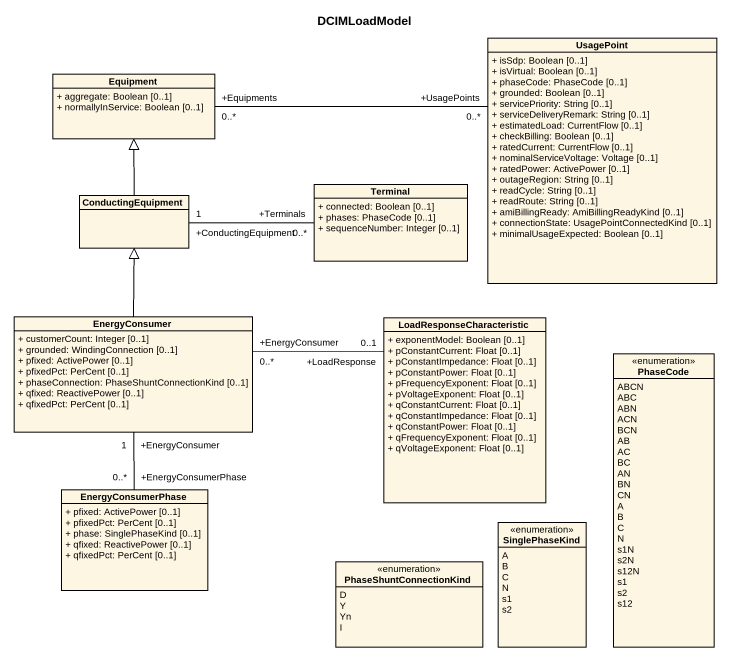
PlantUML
@startuml
title DCIMLoadModel
hide circle
hide empty members
skinparam classAttributeIconSize 0
class UsagePoint {
  + isSdp: Boolean [0..1]
  + isVirtual: Boolean [0..1]
  + phaseCode: PhaseCode [0..1]
  + grounded: Boolean [0..1]
  + servicePriority: String [0..1]
  + serviceDeliveryRemark: String [0..1]
  + estimatedLoad: CurrentFlow [0..1]
  + checkBilling: Boolean [0..1]
  + ratedCurrent: CurrentFlow [0..1]
  + nominalServiceVoltage: Voltage [0..1]
  + ratedPower: ActivePower [0..1]
  + outageRegion: String [0..1]
  + readCycle: String [0..1]
  + readRoute: String [0..1]
  + amiBillingReady: AmiBillingReadyKind [0..1]
  + connectionState: UsagePointConnectedKind [0..1]
  + minimalUsageExpected: Boolean [0..1]
}
class Equipment {
  + aggregate: Boolean [0..1]
  + normallyInService: Boolean [0..1]
}
class ConductingEquipment
class Terminal {
  + connected: Boolean [0..1]
  + phases: PhaseCode [0..1]
  + sequenceNumber: Integer [0..1]
}
class EnergyConsumer {
  + customerCount: Integer [0..1]
  + grounded: WindingConnection [0..1]
  + pfixed: ActivePower [0..1]
  + pfixedPct: PerCent [0..1]
  + phaseConnection: PhaseShuntConnectionKind [0..1]
  + qfixed: ReactivePower [0..1]
  + qfixedPct: PerCent [0..1]
}
class LoadResponseCharacteristic {
  + exponentModel: Boolean [0..1]
  + pConstantCurrent: Float [0..1]
  + pConstantImpedance: Float [0..1]
  + pConstantPower: Float [0..1]
  + pFrequencyExponent: Float [0..1]
  + pVoltageExponent: Float [0..1]
  + qConstantCurrent: Float [0..1]
  + qConstantImpedance: Float [0..1]
  + qConstantPower: Float [0..1]
  + qFrequencyExponent: Float [0..1]
  + qVoltageExponent: Float [0..1]
}
enum PhaseCode {
  ABCN
  ABC
  ABN
  ACN
  BCN
  AB
  AC
  BC
  AN
  BN
  CN
  A
  B
  C
  N
  s1N
  s2N
  s12N
  s1
  s2
  s12
}
class EnergyConsumerPhase {
  + pfixed: ActivePower [0..1]
  + pfixedPct: PerCent [0..1]
  + phase: SinglePhaseKind [0..1]
  + qfixed: ReactivePower [0..1]
  + qfixedPct: PerCent [0..1]
}
enum SinglePhaseKind {
  A
  B
  C
  N
  s1
  s2
}
enum PhaseShuntConnectionKind {
  D
  Y
  Yn
  I
}
UsagePoint "+UsagePoints\n0..*" -left- "+Equipments\n0..*" Equipment
ConductingEquipment -up-|> Equipment
Terminal "+Terminals\n0..*" -left- "+ConductingEquipment\n1" ConductingEquipment
EnergyConsumer -up-|> ConductingEquipment
EnergyConsumer "+EnergyConsumer\n0..*" -right- "+LoadResponse\n0..1" LoadResponseCharacteristic
EnergyConsumer "+EnergyConsumer\n1" -- "+EnergyConsumerPhase\n0..*" EnergyConsumerPhase
@enduml
